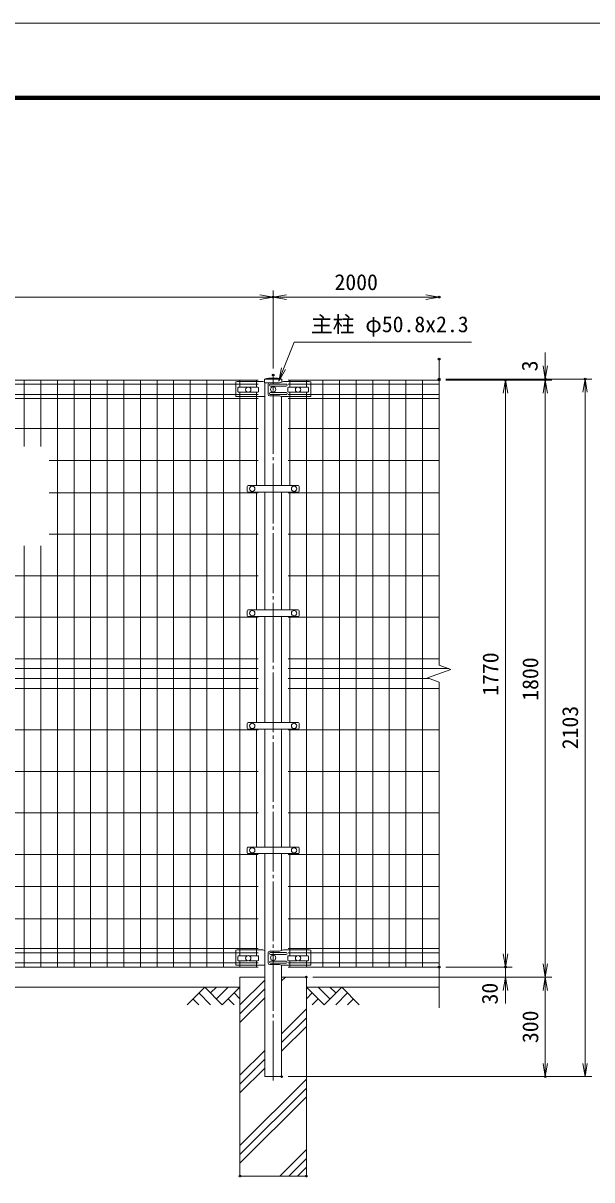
# Model space of a CAD drawing. Units: millimetres, scale not verified. Extents: x -4200 to 4200, y -2970 to 2970.
# Drawn here: x -2138 to -424, y -517 to 2970 of the extents above; entities that cross this region are included whole.
import ezdxf
from ezdxf.enums import TextEntityAlignment as Align

# ---------------------------------------------------------------- set-up
doc = ezdxf.new("R2010")
doc.units = ezdxf.units.MM
doc.header["$LTSCALE"] = 10
doc.header["$PDMODE"] = 32
doc.header["$PDSIZE"] = 5
doc.linetypes.add('LONG_CHAIN', pattern=[21, 18, -1, 1, -1])
for name, color, linetype, lineweight in [('0-1_D-STR4', 7, 'Continuous', 9), ('0-2_D-STR-DIM', 7, 'Continuous', 9), ('0-3_0', 7, 'Continuous', 9), ('0-7_D-STR2', 7, 'Continuous', 9), ('0-8_D-STR1', 1, 'Continuous', 9), ('0-9_D-BMK', 2, 'LONG_CHAIN', 9), ('0-A_D-STR3', 3, 'Continuous', 9), ('0-B_D-BGD', 7, 'Continuous', 9), ('0-C_D-DCR-HCH', 7, 'Continuous', 9), ('0-D_D-STR-TXT', 7, 'Continuous', 9), ('0-E_D-TTL', 7, 'Continuous', 9)]:
    doc.layers.add(name, color=color, linetype=linetype, lineweight=lineweight)
doc.layers.add('0-4_Defpoints', color=7, linetype='Continuous')
doc.styles.add('ＭＳ ゴシック', font='')
doc.styles.get('ＭＳ ゴシック').set_extended_font_data('MS Gothic')

# ---------------------------------------------------------------- blocks, each defined once
blk = doc.blocks.new('_Open')
at = {"layer": '0-3_0'}
blk.add_line((-10, 1.667), (0, 0), dxfattribs=at)
blk.add_lwpolyline([(-10, -1.667), (0, 0), (-10, 0)], dxfattribs=at)

msp = doc.modelspace()

# ---------------------------------------------------------------- linework, layer by layer
at = {"layer": '0-1_D-STR4'}
for p, q in [((-1484.65, 94.21), (-1484.65, -505.79)), ((-1410.05, 94.21), (-1484.65, 94.21)), ((-1284.65, 94.21), (-1359.25, 94.21)), ((-1284.65, 94.21), (-1284.65, -505.79)), ((-1284.65, -505.79), (-1484.65, -505.79))]:
    msp.add_line(p, q, dxfattribs=at)
at = {"layer": '0-2_D-STR-DIM'}
for p, q in [((-1384.65, 1929.21), (-1384.65, 2164.21)), ((-1384.65, 1929.21), (-1384.65, 2164.21)), ((-3344.65, 2144.21), (-1424.65, 2144.21)), ((-1344.65, 2144.21), (-924.65, 2144.21)), ((-884.65, 1034.86), (-884.65, 1957.21)), ((-564.65, 1937.21), (-564.65, 1977.21)), ((-864.65, 1897.21), (-424.65, 1897.21)), ((-864.65, 1897.21), (-544.65, 1897.21)), ((-864.65, 1894.21), (-664.65, 1894.21)), ((-864.65, 1894.21), (-544.65, 1894.21)), ((-864.65, 1894.21), (-544.65, 1894.21)), ((-564.65, 1894.21), (-564.65, 1897.21)), ((-684.65, 164.21), (-684.65, 1854.21)), ((-564.65, 134.21), (-564.65, 1854.21)), ((-564.65, 1854.21), (-564.65, 1814.21)), ((-444.65, -165.79), (-444.65, 1857.21)), ((-919.89, 996.38), (-849.42, 1022.03)), ((-849.42, 1022.03), (-884.65, 1034.86)), ((-884.65, 983.55), (-919.89, 996.38)), ((-884.65, 1.21), (-884.65, 983.55)), ((-684.65, 164.21), (-684.65, 204.21)), ((-864.65, 124.21), (-664.65, 124.21)), ((-864.65, 124.21), (-664.65, 124.21)), ((-684.65, 94.21), (-684.65, 124.21)), ((-1264.65, 94.21), (-664.65, 94.21)), ((-1264.65, 94.21), (-544.65, 94.21)), ((-1264.65, 94.21), (-544.65, 94.21)), ((-684.65, 54.21), (-684.65, 14.21)), ((-564.65, 54.21), (-564.65, -165.79)), ((-1339.25, -205.79), (-424.65, -205.79)), ((-1339.25, -205.79), (-544.65, -205.79))]:
    msp.add_line(p, q, dxfattribs=at)
at = {"layer": '0-4_Defpoints'}
for p in [(-1384.65, 2144.21), (-884.65, 2144.21), (-884.65, 1957.21), (-1384.65, 1909.21), (-884.65, 1897.21), (-884.65, 1897.21), (-884.65, 1894.21), (-684.65, 1894.21), (-564.65, 1897.21), (-564.65, 1894.21), (-444.65, 1897.21), (-884.65, 124.21), (-684.65, 124.21), (-1284.65, 94.21), (-1359.25, -205.79), (-564.65, -205.79), (-1484.65, -505.79), (-1284.65, -505.79)]:
    msp.add_point(p, dxfattribs=at)
at = {"layer": '0-7_D-STR2'}
for p, q in [((-1429.65, 1894.21), (-3339.65, 1894.21)), ((-2134.65, 1694.21), (-2134.65, 1894.21)), ((-2084.65, 1694.21), (-2084.65, 1894.21)), ((-2034.65, 124.21), (-2034.65, 1894.21)), ((-1984.65, 124.21), (-1984.65, 1894.21)), ((-1934.65, 124.21), (-1934.65, 1894.21)), ((-1884.65, 124.21), (-1884.65, 1894.21)), ((-1834.65, 124.21), (-1834.65, 1894.21)), ((-1784.65, 124.21), (-1784.65, 1894.21)), ((-1734.65, 124.21), (-1734.65, 1894.21)), ((-1684.65, 124.21), (-1684.65, 1894.21)), ((-1634.65, 124.21), (-1634.65, 1894.21)), ((-1584.65, 124.21), (-1584.65, 1894.21)), ((-1534.65, 124.21), (-1534.65, 1894.21)), ((-1484.65, 1872.69), (-1484.65, 1894.21)), ((-1434.65, 1872.69), (-1434.65, 1894.21)), ((-1339.65, 1894.21), (-884.65, 1894.21)), ((-1334.65, 1872.69), (-1334.65, 1894.21)), ((-1284.65, 1872.69), (-1284.65, 1894.21)), ((-1234.65, 124.21), (-1234.65, 1894.21)), ((-1184.65, 124.21), (-1184.65, 1894.21)), ((-1134.65, 124.21), (-1134.65, 1894.21)), ((-1084.65, 124.21), (-1084.65, 1894.21)), ((-1034.65, 124.21), (-1034.65, 1894.21)), ((-984.65, 124.21), (-984.65, 1894.21)), ((-934.65, 124.21), (-934.65, 1894.21)), ((-1429.65, 1881.33), (-3339.65, 1881.33)), ((-1429.65, 1851.08), (-3339.65, 1851.08)), ((-1484.65, 158.69), (-1484.65, 1857.69)), ((-1434.65, 1576.46), (-1434.65, 1857.69)), ((-1339.65, 1881.33), (-884.65, 1881.33)), ((-1339.65, 1851.08), (-884.65, 1851.08)), ((-1334.65, 1576.46), (-1334.65, 1857.69)), ((-1284.65, 158.69), (-1284.65, 1857.69)), ((-1429.65, 1838.21), (-3339.65, 1838.21)), ((-1339.65, 1838.21), (-884.65, 1838.21)), ((-1429.65, 1748.21), (-3339.65, 1748.21)), ((-1339.65, 1748.21), (-884.65, 1748.21)), ((-1429.65, 1651.21), (-2059.65, 1651.21)), ((-1339.65, 1651.21), (-884.65, 1651.21)), ((-1429.65, 1554.21), (-2059.65, 1554.21)), ((-1434.65, 1201.46), (-1434.65, 1556.46)), ((-1339.65, 1554.21), (-884.65, 1554.21)), ((-1334.65, 1201.46), (-1334.65, 1556.46)), ((-1429.65, 1429.21), (-2059.65, 1429.21)), ((-1339.65, 1429.21), (-884.65, 1429.21)), ((-2134.65, 124.21), (-2134.65, 1394.21)), ((-2084.65, 124.21), (-2084.65, 1394.21)), ((-1429.65, 1304.21), (-3339.65, 1304.21)), ((-1339.65, 1304.21), (-884.65, 1304.21)), ((-1429.65, 1179.21), (-3339.65, 1179.21)), ((-1434.65, 861.46), (-1434.65, 1181.46)), ((-1339.65, 1179.21), (-884.65, 1179.21)), ((-1334.65, 861.46), (-1334.65, 1181.46)), ((-1429.65, 1054.21), (-3339.65, 1054.21)), ((-1339.65, 1054.21), (-884.65, 1054.21)), ((-1429.65, 1024.21), (-3339.65, 1024.21)), ((-1339.65, 1024.21), (-855.39, 1024.21)), ((-1429.65, 994.21), (-3339.65, 994.21)), ((-1339.65, 994.21), (-913.92, 994.21)), ((-1429.65, 964.21), (-3339.65, 964.21)), ((-1339.65, 964.21), (-884.65, 964.21)), ((-1429.65, 839.21), (-3339.65, 839.21)), ((-1434.65, 486.46), (-1434.65, 841.46)), ((-1339.65, 839.21), (-884.65, 839.21)), ((-1334.65, 486.46), (-1334.65, 841.46)), ((-1429.65, 714.21), (-3339.65, 714.21)), ((-1339.65, 714.21), (-884.65, 714.21)), ((-1429.65, 589.21), (-3339.65, 589.21)), ((-1339.65, 589.21), (-884.65, 589.21)), ((-1429.65, 464.21), (-3339.65, 464.21)), ((-1434.65, 158.69), (-1434.65, 466.46)), ((-1339.65, 464.21), (-884.65, 464.21)), ((-1334.65, 158.69), (-1334.65, 466.46)), ((-1429.65, 367.21), (-3339.65, 367.21)), ((-1339.65, 367.21), (-884.65, 367.21)), ((-1429.65, 270.21), (-3339.65, 270.21)), ((-1339.65, 270.21), (-884.65, 270.21)), ((-1429.65, 180.21), (-3339.65, 180.21)), ((-1339.65, 180.21), (-884.65, 180.21)), ((-1429.65, 167.33), (-3339.65, 167.33)), ((-1484.65, 124.21), (-1484.65, 143.69)), ((-1434.65, 124.21), (-1434.65, 143.69)), ((-1339.65, 167.33), (-884.65, 167.33)), ((-1334.65, 124.21), (-1334.65, 143.69)), ((-1284.65, 124.21), (-1284.65, 143.69)), ((-1429.65, 137.08), (-3339.65, 137.08)), ((-1429.65, 124.21), (-3339.65, 124.21)), ((-1339.65, 137.08), (-884.65, 137.08)), ((-1339.65, 124.21), (-884.65, 124.21))]:
    msp.add_line(p, q, dxfattribs=at)
at = {"layer": '0-8_D-STR1'}
for p, q in [((-1358.05, 1897.21), (-1411.25, 1897.21)), ((-1411.25, 1897.21), (-1411.25, 1886.21)), ((-1365.3, 1886.21), (-1411.25, 1886.21)), ((-1410.05, 1886.21), (-1410.05, 1576.46)), ((-1358.05, 1888.71), (-1358.05, 1897.21)), ((-1359.25, 1576.46), (-1359.25, 1844.39)), ((-1410.05, 1556.46), (-1410.05, 1201.46)), ((-1359.25, 1201.46), (-1359.25, 1556.46)), ((-1410.05, 1181.46), (-1410.05, 861.46)), ((-1359.25, 861.46), (-1359.25, 1181.46)), ((-1410.05, 841.46), (-1410.05, 486.46)), ((-1359.25, 486.46), (-1359.25, 841.46)), ((-1410.05, 466.46), (-1410.05, -205.79)), ((-1359.25, 174.3), (-1359.25, 466.46))]:
    msp.add_line(p, q, dxfattribs=at)
msp.add_lwpolyline([(-1410.05, -205.79), (-1359.25, -205.79), (-1359.25, 130.39)], dxfattribs=at)
msp.add_arc((-1384.65, 1780.78), 119.43, 77.13052, 102.86948, dxfattribs=at)
at = {"layer": '0-9_D-BMK'}
msp.add_line((-1384.65, -217.79), (-1384.65, 1909.21), dxfattribs=at)
at = {"layer": '0-A_D-STR3'}
for p, q in [((-1492.65, 1890.21), (-1497.65, 1889.21)), ((-1497.65, 1889.21), (-1497.65, 1845.39)), ((-1492.65, 1890.21), (-1415.57, 1890.21)), ((-1415.57, 1890.21), (-1411.25, 1888.71)), ((-1365.3, 1886.21), (-1395.14, 1886.21)), ((-1353.74, 1890.21), (-1365.3, 1886.21)), ((-1276.65, 1890.21), (-1353.74, 1890.21)), ((-1276.65, 1890.21), (-1271.65, 1889.21)), ((-1271.65, 1889.21), (-1271.65, 1845.39)), ((-1490.65, 1870.69), (-1490.65, 1859.69)), ((-1488.65, 1872.69), (-1462.44, 1872.69)), ((-1488.65, 1857.69), (-1462.44, 1857.69)), ((-1456.87, 1872.69), (-1430.65, 1872.69)), ((-1456.87, 1857.69), (-1430.65, 1857.69)), ((-1428.65, 1870.69), (-1428.65, 1859.69)), ((-1400.14, 1881.21), (-1400.14, 1851.21)), ((-1345.65, 1882.21), (-1393.06, 1882.21)), ((-1345.65, 1876.21), (-1393.06, 1876.21)), ((-1345.65, 1856.21), (-1393.06, 1856.21)), ((-1345.65, 1850.21), (-1393.06, 1850.21)), ((-1340.65, 1870.69), (-1340.65, 1859.69)), ((-1338.65, 1872.69), (-1312.44, 1872.69)), ((-1338.65, 1857.69), (-1312.44, 1857.69)), ((-1306.87, 1872.69), (-1280.65, 1872.69)), ((-1306.87, 1857.69), (-1280.65, 1857.69)), ((-1278.65, 1870.69), (-1278.65, 1859.69)), ((-1410.05, 1844.39), (-1496.65, 1844.39)), ((-1365.3, 1846.21), (-1395.14, 1846.21)), ((-1360.05, 1844.39), (-1365.3, 1846.21)), ((-1360.05, 1844.39), (-1272.65, 1844.39)), ((-1463.15, 1573.46), (-1463.15, 1559.46)), ((-1460.15, 1576.46), (-1309.15, 1576.46)), ((-1306.15, 1573.46), (-1306.15, 1559.46)), ((-1460.15, 1556.46), (-1309.15, 1556.46)), ((-1463.15, 1198.46), (-1463.15, 1184.46)), ((-1460.15, 1201.46), (-1309.15, 1201.46)), ((-1306.15, 1198.46), (-1306.15, 1184.46)), ((-1460.15, 1181.46), (-1309.15, 1181.46)), ((-1463.15, 858.46), (-1463.15, 844.46)), ((-1460.15, 861.46), (-1309.15, 861.46)), ((-1460.15, 841.46), (-1309.15, 841.46)), ((-1306.15, 858.46), (-1306.15, 844.46)), ((-1463.15, 483.46), (-1463.15, 469.46)), ((-1460.15, 486.46), (-1309.15, 486.46)), ((-1460.15, 466.46), (-1309.15, 466.46)), ((-1306.15, 483.46), (-1306.15, 469.46)), ((-1492.65, 176.21), (-1497.65, 175.21)), ((-1497.65, 175.21), (-1497.65, 131.39)), ((-1492.65, 176.21), (-1415.57, 176.21)), ((-1415.57, 176.21), (-1410.05, 174.3)), ((-1353.74, 176.21), (-1365.3, 172.21)), ((-1276.65, 176.21), (-1353.74, 176.21)), ((-1276.65, 176.21), (-1271.65, 175.21)), ((-1271.65, 175.21), (-1271.65, 131.39)), ((-1490.65, 156.69), (-1490.65, 145.69)), ((-1488.65, 158.69), (-1462.44, 158.69)), ((-1488.65, 143.69), (-1462.44, 143.69)), ((-1456.87, 158.69), (-1430.65, 158.69)), ((-1456.87, 143.69), (-1430.65, 143.69)), ((-1428.65, 156.69), (-1428.65, 145.69)), ((-1400.14, 167.21), (-1400.14, 137.21)), ((-1365.3, 172.21), (-1395.14, 172.21)), ((-1345.65, 168.21), (-1393.06, 168.21)), ((-1345.65, 162.21), (-1393.06, 162.21)), ((-1345.65, 142.21), (-1393.06, 142.21)), ((-1340.65, 156.69), (-1340.65, 145.69)), ((-1338.65, 158.69), (-1312.44, 158.69)), ((-1338.65, 143.69), (-1312.44, 143.69)), ((-1306.87, 158.69), (-1280.65, 158.69)), ((-1306.87, 143.69), (-1280.65, 143.69)), ((-1278.65, 156.69), (-1278.65, 145.69)), ((-1410.05, 130.39), (-1496.65, 130.39)), ((-1365.3, 132.21), (-1395.14, 132.21)), ((-1345.65, 136.21), (-1393.06, 136.21)), ((-1360.05, 130.39), (-1365.3, 132.21)), ((-1360.05, 130.39), (-1272.65, 130.39))]:
    msp.add_line(p, q, dxfattribs=at)
for centre in [(-1459.65, 1865.19), (-1384.65, 1866.21), (-1309.65, 1865.19), (-1447.65, 1566.46), (-1321.65, 1566.46), (-1447.65, 1191.46), (-1321.65, 1191.46), (-1447.65, 851.46), (-1321.65, 851.46), (-1447.65, 476.46), (-1321.65, 476.46), (-1459.65, 151.19), (-1384.65, 152.21), (-1309.65, 151.19)]:
    msp.add_circle(centre, 8, dxfattribs=at)
for centre, radius, start, end in [((-1395.14, 1881.21), 5, 90, 180), ((-1488.65, 1870.69), 2, 90, 180), ((-1488.65, 1859.69), 2, 180, 270), ((-1430.65, 1870.69), 2, 0, 90), ((-1430.65, 1859.69), 2, 270, 0), ((-1395.14, 1851.21), 5, 180, 270), ((-1393.06, 1879.21), 3, 90, 270), ((-1393.06, 1853.21), 3, 90, 270), ((-1345.65, 1879.21), 3, 270, 90), ((-1345.65, 1853.21), 3, 270, 90), ((-1338.65, 1870.69), 2, 90, 180), ((-1338.65, 1859.69), 2, 180, 270), ((-1280.65, 1870.69), 2, 0, 90), ((-1280.65, 1859.69), 2, 270, 0), ((-1496.65, 1845.39), 1, 180, 270), ((-1272.65, 1845.39), 1, 270, 0), ((-1460.15, 1573.46), 3, 90, 180), ((-1309.15, 1573.46), 3, 0, 90), ((-1460.15, 1559.46), 3, 180, 270), ((-1309.15, 1559.46), 3, 270, 0), ((-1460.15, 1198.46), 3, 90, 180), ((-1309.15, 1198.46), 3, 0, 90), ((-1460.15, 1184.46), 3, 180, 270), ((-1309.15, 1184.46), 3, 270, 0), ((-1460.15, 858.46), 3, 90, 180), ((-1460.15, 844.46), 3, 180, 270), ((-1309.15, 858.46), 3, 0, 90), ((-1309.15, 844.46), 3, 270, 0), ((-1460.15, 483.46), 3, 90, 180), ((-1460.15, 469.46), 3, 180, 270), ((-1309.15, 483.46), 3, 0, 90), ((-1309.15, 469.46), 3, 270, 0), ((-1488.65, 156.69), 2, 90, 180), ((-1488.65, 145.69), 2, 180, 270), ((-1430.65, 156.69), 2, 0, 90), ((-1430.65, 145.69), 2, 270, 0), ((-1395.14, 167.21), 5, 90, 180), ((-1393.06, 165.21), 3, 90, 270), ((-1393.06, 139.21), 3, 90, 270), ((-1345.65, 165.21), 3, 270, 90), ((-1345.65, 139.21), 3, 270, 90), ((-1338.65, 156.69), 2, 90, 180), ((-1338.65, 145.69), 2, 180, 270), ((-1280.65, 156.69), 2, 0, 90), ((-1280.65, 145.69), 2, 270, 0), ((-1496.65, 131.39), 1, 180, 270), ((-1395.14, 137.21), 5, 180, 270), ((-1272.65, 131.39), 1, 270, 0)]:
    msp.add_arc(centre, radius, start, end, dxfattribs=at)
at = {"layer": '0-B_D-BGD'}
for p, q in [((-3284.65, 64.21), (-1484.65, 64.21)), ((-1284.65, 64.21), (-884.65, 64.21))]:
    msp.add_line(p, q, dxfattribs=at)
at = {"layer": '0-C_D-DCR-HCH'}
for p, q in [((-1484.65, 10.42), (-1410.05, 85.02)), ((-1359.25, 82.78), (-1347.83, 94.21)), ((-1591.08, 64.21), (-1644.29, 10.99)), ((-1608.82, 46.47), (-1573.18, 10.99)), ((-1591.08, 64.21), (-1537.87, 10.99)), ((-1573.34, 46.47), (-1555.6, 64.21)), ((-1555.6, 28.73), (-1520.13, 64.21)), ((-1537.87, 10.99), (-1484.65, 64.21)), ((-1502.39, 46.47), (-1484.65, 28.81)), ((-1484.65, -16.1), (-1410.05, 58.5)), ((-1231.44, 10.99), (-1284.65, 64.21)), ((-1266.92, 46.47), (-1284.65, 28.81)), ((-1213.7, 28.73), (-1249.18, 64.21)), ((-1178.23, 64.21), (-1231.44, 10.99)), ((-1195.87, 46.38), (-1213.7, 64.21)), ((-1160.49, 46.47), (-1196.13, 10.99)), ((-1178.23, 64.21), (-1125.02, 10.99)), ((-1626.55, 28.73), (-1608.73, 10.99)), ((-1520.13, 28.73), (-1502.31, 10.99)), ((-1484.65, -42.62), (-1410.05, 31.98)), ((-1249.18, 28.73), (-1267, 10.99)), ((-1142.76, 28.73), (-1160.57, 10.99)), ((-1359.25, -76.31), (-1284.65, -1.71)), ((-1359.25, -102.83), (-1284.65, -28.23)), ((-1359.25, -129.35), (-1284.65, -54.75)), ((-1484.65, -201.71), (-1410.05, -127.11)), ((-1484.65, -228.23), (-1410.05, -153.63)), ((-1484.65, -254.75), (-1410.05, -180.15)), ((-1484.65, -413.85), (-1284.65, -213.85)), ((-1484.65, -440.36), (-1284.65, -240.36)), ((-1484.65, -466.88), (-1284.65, -266.88)), ((-1364.47, -505.79), (-1284.65, -425.98)), ((-1337.95, -505.79), (-1284.65, -452.5)), ((-1311.44, -505.79), (-1284.65, -479.01))]:
    msp.add_line(p, q, dxfattribs=at)
msp.add_lwpolyline([(-1284.65, 94.21), (-1359.25, 94.21), (-1359.25, -205.79), (-1410.05, -205.79), (-1410.05, 94.21), (-1484.65, 94.21), (-1484.65, -505.79), (-1284.65, -505.79)], close=True, dxfattribs=at)
at = {"layer": '0-D_D-STR-TXT'}
msp.add_lwpolyline([(-787.14, 2007.93), (-1321.82, 2007.93), (-1367.31, 1892.99)], dxfattribs=at)
at = {"layer": '0-E_D-TTL', "color": 2}
msp.add_lwpolyline([(-4199.68, 2970.23), (4200.32, 2970.23), (4200.32, -2969.77), (-4199.68, -2969.77)], close=True, dxfattribs=at)
at = {"layer": '0-E_D-TTL'}
for points in [[(-3929.68, 2750.23), (3930.32, 2750.23), (3930.32, -2749.77), (-3929.68, -2749.77)], [(-3927.18, 2747.73), (3927.82, 2747.73), (3927.82, -2747.27), (-3927.18, -2747.27)], [(-3924.68, 2745.23), (3925.32, 2745.23), (3925.32, -2744.77), (-3924.68, -2744.77)], [(-3922.18, 2742.73), (3922.82, 2742.73), (3922.82, -2742.27), (-3922.18, -2742.27)], [(-3919.68, 2740.23), (3920.32, 2740.23), (3920.32, -2739.77), (-3919.68, -2739.77)]]:
    msp.add_lwpolyline(points, close=True, dxfattribs=at)

# ---------------------------------------------------------------- block references
at = {"layer": '0-2_D-STR-DIM', "xscale": 4, "yscale": 4}
for p in [(-1384.65, 2144.21), (-884.65, 2144.21)]:
    msp.add_blockref('_Open', p, dxfattribs=at)
for p, rotation in [((-1384.65, 2144.21), 180), ((-564.65, 1897.21), 270), ((-684.65, 1894.21), 90), ((-564.65, 1894.21), 90), ((-564.65, 1894.21), 90), ((-444.65, 1897.21), 90), ((-684.65, 124.21), 270), ((-684.65, 124.21), 270), ((-564.65, 94.21), 270), ((-684.65, 94.21), 90), ((-564.65, 94.21), 90), ((-564.65, -205.79), 270), ((-444.65, -205.79), 270)]:
    msp.add_blockref('_Open', p, dxfattribs=dict(at, rotation=rotation))
at = {"layer": '0-D_D-STR-TXT', "xscale": 4, "yscale": 4, "rotation": 248.409}
msp.add_blockref('_Open', (-1368.04, 1891.13), dxfattribs=at)

# ---------------------------------------------------------------- texts
at = {"layer": '0-2_D-STR-DIM', "style": 'ＭＳ ゴシック'}
msp.add_text('2000', height=48.09, dxfattribs=at).set_placement((-1199.9, 2150.95), align=Align.BOTTOM_LEFT)
for s, p in [('3', (-573.32, 1920.51)), ('1770', (-691.4, 942.31)), ('1800', (-571.4, 927.31)), ('2103', (-451.4, 781.11)), ('30', (-693.56, 11.74)), ('300', (-571.4, -104.67))]:
    msp.add_text(s, height=48.09, rotation=90, dxfattribs=at).set_placement(p, align=Align.BOTTOM_LEFT)
at = {"layer": '0-D_D-STR-TXT', "style": 'ＭＳ ゴシック'}
msp.add_text('主柱 φ50.8x2.3', height=48.09, dxfattribs=at).set_placement((-1270.89, 2023.95), align=Align.BOTTOM_LEFT)

doc.saveas('drawing.dxf')
